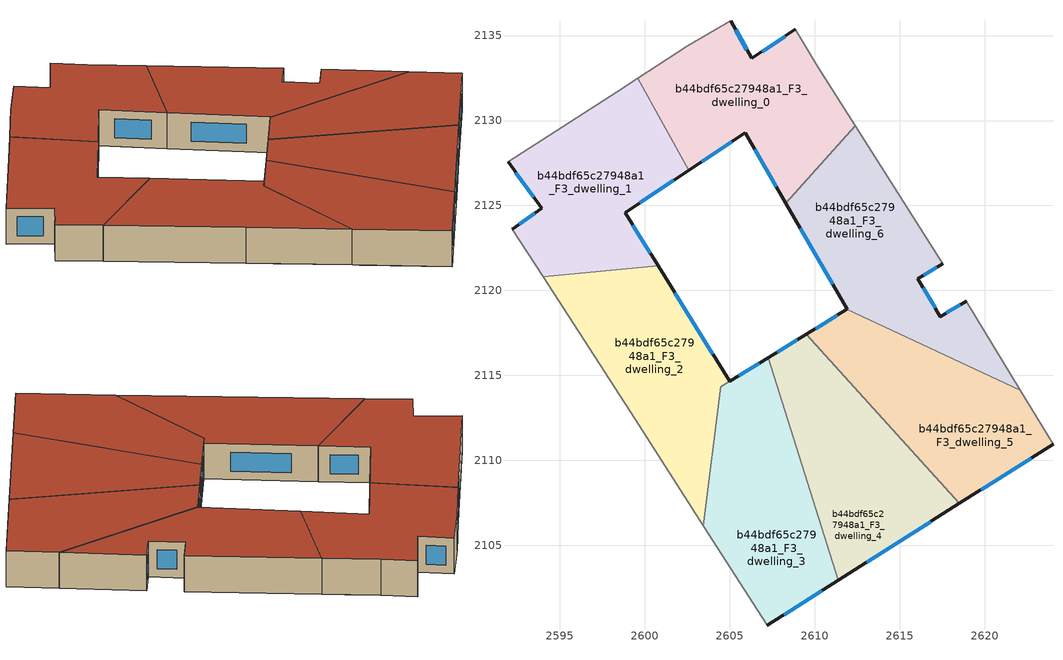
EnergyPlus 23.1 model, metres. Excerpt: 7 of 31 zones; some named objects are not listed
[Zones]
b44bdf65c27948a1_F3_dwelling_0
 floor to b44bdf65c27948a1_F2_dwelling_3 (EU_floor_Construction): 2608.86,2135.37 2610.18,2133.15 2611.53,2131.03 2606.68,2127.95 2605.91,2129.28 2602.59,2127.06 2599.61,2132.48 2602.53,2134.4 2605.07,2135.87 2606.32,2133.65 z9
 floor to b44bdf65c27948a1_F2_dwelling_2 (EU_floor_Construction): 2611.53,2131.03 2612.38,2129.69 2608.31,2125.14 2606.68,2127.95 z9
 wall outside (EU_wall_Construction): 2608.86,2135.37 2606.32,2133.65 2605.07,2135.87 / 2602.59,2127.06 2605.91,2129.28 2608.31,2125.14 z9:12
 wall adiabatic (EU_wall_Construction): 2612.38,2129.69 2610.18,2133.15 2608.86,2135.37 / 2605.07,2135.87 2602.53,2134.4 2599.61,2132.48 z9:12
 wall to b44bdf65c27948a1_F3_dwelling_6 (EU_wall_Construction): 2608.31,2125.14 2612.38,2129.69 z9:12
 wall to b44bdf65c27948a1_F3_dwelling_1 (EU_wall_Construction): 2599.61,2132.48 2602.59,2127.06 z9:12
 window (EU_Window_Construction): 2606.02,2134.17 2605.36,2135.35 / 2608.26,2134.96 2606.91,2134.05 / 2606.48,2128.31 2607.75,2126.11 / 2603.37,2127.58 2605.13,2128.76 z9.7:11.3
 roof outside (EU_roof_Construction): 2608.31,2125.14 2612.38,2129.69 2610.18,2133.15 2608.86,2135.37 2606.32,2133.65 2605.07,2135.87 2602.53,2134.4 2599.61,2132.48 2602.59,2127.06 2605.91,2129.28 z12
b44bdf65c27948a1_F3_dwelling_1
 floor to b44bdf65c27948a1_F2_dwelling_7 (EU_floor_Construction): 2598.79,2131.94 2602.09,2126.73 2598.85,2124.57 2599.61,2123.35 2595.85,2120.97 2594.04,2120.79 2592.22,2123.6 2593.94,2124.83 2591.96,2127.58 2598.4,2131.69 z9
 floor to b44bdf65c27948a1_F2_dwelling_3 (EU_floor_Construction): 2599.61,2132.48 2602.59,2127.06 2602.09,2126.73 2598.79,2131.94 z9
 floor to b44bdf65c27948a1_F2_dwelling_6 (EU_floor_Construction): 2599.61,2123.35 2600.79,2121.45 2595.85,2120.97 z9
 wall outside (EU_wall_Construction): 2600.79,2121.45 2598.85,2124.57 2602.59,2127.06 / 2591.96,2127.58 2593.94,2124.83 2592.22,2123.6 z9:12
 wall adiabatic (EU_wall_Construction): 2599.61,2132.48 2598.4,2131.69 2591.96,2127.58 / 2592.22,2123.6 2594.04,2120.79 z9:12
 wall to b44bdf65c27948a1_F3_dwelling_2 (EU_wall_Construction): 2594.04,2120.79 2600.79,2121.45 z9:12
 window (EU_Window_Construction): 2599.73,2125.16 2601.71,2126.48 / 2600.34,2122.18 2599.31,2123.84 / 2593.53,2124.54 2592.62,2123.89 / 2592.43,2126.93 2593.47,2125.47 z9.7:11.3
 roof outside (EU_roof_Construction): 2600.79,2121.45 2598.85,2124.57 2602.59,2127.06 2599.61,2132.48 2598.4,2131.69 2591.96,2127.58 2593.94,2124.83 2592.22,2123.6 2594.04,2120.79 z12
b44bdf65c27948a1_F3_dwelling_2
 floor to b44bdf65c27948a1_F2_dwelling_6 (EU_floor_Construction): 2600.79,2121.45 2605.01,2114.66 2604.48,2114.34 2604.34,2113.25 2600.49,2110.81 2599.45,2112.42 2594.48,2120.1 2595.85,2120.97 z9
 floor to b44bdf65c27948a1_F2_dwelling_7 (EU_floor_Construction): 2595.85,2120.97 2594.48,2120.1 2594.04,2120.79 z9
 floor to b44bdf65c27948a1_F2_dwelling_5 (EU_floor_Construction): 2604.34,2113.25 2603.46,2106.17 2600.49,2110.81 z9
 wall outside (EU_wall_Construction): 2605.01,2114.67 2600.79,2121.45 z9:12
 wall adiabatic (EU_wall_Construction): 2594.04,2120.79 2599.45,2112.42 2603.46,2106.17 z9:12
 wall to b44bdf65c27948a1_F3_dwelling_3 (EU_wall_Construction): 2603.46,2106.17 2604.48,2114.34 2605.01,2114.67 z9:12
 window (EU_Window_Construction): 2604.02,2116.26 2601.78,2119.86 z9.7:11.3
 roof outside (EU_roof_Construction): 2603.46,2106.17 2604.48,2114.34 2605.01,2114.67 2600.79,2121.45 2594.04,2120.79 2599.45,2112.42 z12
b44bdf65c27948a1_F3_dwelling_3
 floor to b44bdf65c27948a1_F2_dwelling_4 (EU_floor_Construction): 2609.37,2109.37 2611.39,2102.95 2607.22,2100.3 2603.71,2105.78 z9
 floor to b44bdf65c27948a1_F2_dwelling_5 (EU_floor_Construction): 2607.27,2116.05 2609.37,2109.37 2603.71,2105.78 2603.46,2106.17 2604.34,2113.25 2605.45,2113.96 2605.01,2114.66 z9
 floor to b44bdf65c27948a1_F2_dwelling_6 (EU_floor_Construction): 2605.01,2114.66 2605.45,2113.95 2604.34,2113.25 2604.48,2114.34 z9
 wall outside (EU_wall_Construction): 2607.22,2100.3 2611.39,2102.95 / 2607.27,2116.05 2605.01,2114.67 z9:12
 wall to b44bdf65c27948a1_F3_dwelling_4 (EU_wall_Construction): 2611.39,2102.95 2607.27,2116.05 z9:12
 wall adiabatic (EU_wall_Construction): 2603.46,2106.17 2607.22,2100.3 z9:12
 window (EU_Window_Construction): 2608.2,2100.92 2610.42,2102.32 / 2606.74,2115.72 2605.54,2114.99 z9.7:11.3
 roof outside (EU_roof_Construction): 2611.39,2102.95 2607.27,2116.05 2604.48,2114.34 2603.46,2106.17 2607.22,2100.3 z12
b44bdf65c27948a1_F3_dwelling_4
 floor to b44bdf65c27948a1_F2_dwelling_1 (EU_floor_Construction): 2609.5,2117.41 2614.2,2112.22 2612.14,2110.91 2608.42,2116.75 z9
 floor to b44bdf65c27948a1_F2_dwelling_4 (EU_floor_Construction): 2612.14,2110.91 2615.52,2105.57 2611.39,2102.95 2609.37,2109.37 2612.04,2111.06 z9
 floor to b44bdf65c27948a1_F2_dwelling_5 (EU_floor_Construction): 2608.42,2116.75 2612.04,2111.06 2609.37,2109.37 2607.27,2116.05 z9
 floor adiabatic (EU_floor_Construction): 2614.2,2112.22 2618.52,2107.47 2615.52,2105.57 2612.14,2110.91 z9
 wall outside (EU_wall_Construction): 2609.5,2117.41 2607.27,2116.05 / 2611.39,2102.95 2618.52,2107.47 z9:12
 wall to b44bdf65c27948a1_F3_dwelling_5 (EU_wall_Construction): 2618.52,2107.47 2609.5,2117.41 z9:12
 window (EU_Window_Construction): 2608.97,2117.09 2607.79,2116.37 / 2613.07,2104.01 2616.85,2106.41 z9.7:11.3
 roof outside (EU_roof_Construction): 2618.52,2107.47 2609.5,2117.41 2607.27,2116.05 2611.39,2102.95 z12
b44bdf65c27948a1_F3_dwelling_5
 floor adiabatic (EU_floor_Construction): 2622.1,2114.14 2624.03,2110.96 2618.52,2107.47 2614.2,2112.22 2619.29,2115.45 z9
 floor to b44bdf65c27948a1_F2_dwelling_2 (EU_floor_Construction): 2612.66,2118.53 2612.28,2118.29 2611.96,2118.86 z9
 floor to b44bdf65c27948a1_F2_dwelling_1 (EU_floor_Construction): 2619.29,2115.45 2614.2,2112.22 2609.5,2117.41 2611.91,2118.88 2611.96,2118.86 2612.28,2118.29 2612.66,2118.53 z9
 wall outside (EU_wall_Construction): 2611.91,2118.88 2609.5,2117.41 / 2618.52,2107.47 2624.03,2110.96 z9:12
 wall to b44bdf65c27948a1_F3_dwelling_6 (EU_wall_Construction): 2622.1,2114.14 2611.91,2118.88 z9:12
 wall adiabatic (EU_wall_Construction): 2624.03,2110.96 2622.1,2114.14 z9:12
 window (EU_Window_Construction): 2611.34,2118.54 2610.06,2117.76 / 2619.81,2108.29 2622.73,2110.14 z9.7:11.3
 roof outside (EU_roof_Construction): 2624.03,2110.96 2622.1,2114.14 2611.91,2118.88 2609.5,2117.41 2618.52,2107.47 z12
b44bdf65c27948a1_F3_dwelling_6
 floor to b44bdf65c27948a1_F2_dwelling_1 (EU_floor_Construction): 2618.92,2119.37 2620.74,2116.37 2619.29,2115.45 2612.66,2118.53 2616.08,2120.7 2617.4,2118.46 z9
 floor to b44bdf65c27948a1_F2_dwelling_2 (EU_floor_Construction): 2612.38,2129.69 2617.52,2121.61 2617.54,2121.58 2616.08,2120.7 2612.66,2118.53 2611.96,2118.86 2608.31,2125.14 z9
 floor adiabatic (EU_floor_Construction): 2620.74,2116.37 2622.1,2114.14 2619.29,2115.45 z9
 wall outside (EU_wall_Construction): 2618.92,2119.37 2617.4,2118.46 2616.08,2120.7 2617.54,2121.58 / 2608.31,2125.14 2611.93,2118.9 2611.91,2118.88 z9:12
 wall adiabatic (EU_wall_Construction): 2622.1,2114.14 2618.92,2119.37 / 2617.54,2121.58 2612.38,2129.69 z9:12
 window (EU_Window_Construction): 2617.09,2118.99 2616.39,2120.17 / 2618.56,2119.16 2617.76,2118.68 / 2609.16,2123.67 2611.08,2120.37 / 2616.42,2120.9 2617.19,2121.37 z9.7:11.3
 roof outside (EU_roof_Construction): 2622.1,2114.14 2618.92,2119.37 2617.4,2118.46 2616.08,2120.7 2617.54,2121.58 2612.38,2129.69 2608.31,2125.14 2611.93,2118.9 2611.91,2118.88 z12
[Building]
EU S2 Campaign: North Axis=0; Terrain=City; Solar Distribution=FullExterior
[Site:Location]
Budapest.Ferenc.Liszt.Intl.AP: Latitude=47.437; Longitude=19.256; Time Zone=1; Elevation=185
[SizingPeriod:WeatherFileDays]
AnnualSizingPeriod: Begin Month=1; Begin Day of Month=1; End Month=12; End Day of Month=31; Day of Week for Start Day=Monday; Use Weather File Daylight Saving Period=No; Use Weather File Rain and Snow Indicators=No
[MATERIAL]
EU_InternalMass_Material: Roughness=MediumRough; Thickness=0.1; Conductivity=1; Density=1800; Specific Heat=900; Thermal Absorptance=0.9; Solar Absorptance=0.7; Visible Absorptance=0.7
[MATERIAL:NOMASS] Roughness=MediumRough; Thermal Absorptance=0.9; Solar Absorptance=0.7; Visible Absorptance=0.7
Name | Thermal Resistance
EU_wall_NoMass | 0.832559
EU_roof_NoMass | 1.39638
EU_floor_NoMass | 0.872794
[WINDOWMATERIAL:SIMPLEGLAZINGSYSTEM]
EU_Window_SimpleGlazing: UFactor=2.79869; Solar Heat Gain Coefficient=0.75; Visible Transmittance=0.75
[CONSTRUCTION]
EU_wall_Construction: EU_wall_NoMass
EU_roof_Construction: EU_roof_NoMass
EU_floor_Construction: EU_floor_NoMass
EU_Window_Construction: EU_Window_SimpleGlazing
EU_InternalMass_Construction: EU_InternalMass_Material
[ZONE] Type=1; Multiplier=1; Ceiling Height=autocalculate; Floor Area=autocalculate; Part of Total Floor Area=Yes
Name | Volume
b44bdf65c27948a1_F3_dwelling_0 | 219.761
b44bdf65c27948a1_F3_dwelling_1 | 219.753
b44bdf65c27948a1_F3_dwelling_2 | 220.448
b44bdf65c27948a1_F3_dwelling_3 | 219.067
b44bdf65c27948a1_F3_dwelling_4 | 219.72
b44bdf65c27948a1_F3_dwelling_5 | 219.764
b44bdf65c27948a1_F3_dwelling_6 | 219.749
[INTERNALMASS] Construction=EU_InternalMass_Construction
Name | Zone or ZoneList | Surface Area
b44bdf65c27948a1_F3_dwelling_0_EU_InternalMass | b44bdf65c27948a1_F3_dwelling_0 | 73.2537
b44bdf65c27948a1_F3_dwelling_1_EU_InternalMass | b44bdf65c27948a1_F3_dwelling_1 | 73.2505
b44bdf65c27948a1_F3_dwelling_2_EU_InternalMass | b44bdf65c27948a1_F3_dwelling_2 | 73.4812
b44bdf65c27948a1_F3_dwelling_3_EU_InternalMass | b44bdf65c27948a1_F3_dwelling_3 | 73.0281
b44bdf65c27948a1_F3_dwelling_4_EU_InternalMass | b44bdf65c27948a1_F3_dwelling_4 | 73.2402
b44bdf65c27948a1_F3_dwelling_5_EU_InternalMass | b44bdf65c27948a1_F3_dwelling_5 | 73.2547
b44bdf65c27948a1_F3_dwelling_6_EU_InternalMass | b44bdf65c27948a1_F3_dwelling_6 | 73.2494
[OTHEREQUIPMENT] Fuel Type=Electricity; Design Level Calculation Method=Watts/Area; Power per Zone Floor Area=1; Fraction Latent=0; Fraction Radiant=0; Fraction Lost=0; Carbon Dioxide Generation Rate=0; EndUse Subcategory=EU_Step8_InternalGains
Name | Zone or ZoneList or Space or SpaceList | Schedule
EU_Step8_InternalGain_b44bdf65c27948a1_F3_dwelling_0_f000 | b44bdf65c27948a1_F3_dwelling_0 | EU_Step8_GainSchedule_b44bdf65c27948a1_F3_dwelling_0_f000
EU_Step8_InternalGain_b44bdf65c27948a1_F3_dwelling_1_f000 | b44bdf65c27948a1_F3_dwelling_1 | EU_Step8_GainSchedule_b44bdf65c27948a1_F3_dwelling_1_f000
EU_Step8_InternalGain_b44bdf65c27948a1_F3_dwelling_2_f000 | b44bdf65c27948a1_F3_dwelling_2 | EU_Step8_GainSchedule_b44bdf65c27948a1_F3_dwelling_2_f000
EU_Step8_InternalGain_b44bdf65c27948a1_F3_dwelling_3_f000 | b44bdf65c27948a1_F3_dwelling_3 | EU_Step8_GainSchedule_b44bdf65c27948a1_F3_dwelling_3_f000
EU_Step8_InternalGain_b44bdf65c27948a1_F3_dwelling_4_f000 | b44bdf65c27948a1_F3_dwelling_4 | EU_Step8_GainSchedule_b44bdf65c27948a1_F3_dwelling_4_f000
EU_Step8_InternalGain_b44bdf65c27948a1_F3_dwelling_5_f000 | b44bdf65c27948a1_F3_dwelling_5 | EU_Step8_GainSchedule_b44bdf65c27948a1_F3_dwelling_5_f000
EU_Step8_InternalGain_b44bdf65c27948a1_F3_dwelling_6_f000 | b44bdf65c27948a1_F3_dwelling_6 | EU_Step8_GainSchedule_b44bdf65c27948a1_F3_dwelling_6_f000
[ZONEVENTILATION:DESIGNFLOWRATE] Schedule=EU_AlwaysOn; Design Flow Rate Calculation Method=AirChanges/Hour; Air Changes per Hour=0.475469; Ventilation Type=Natural; Fan Pressure Rise=0; Fan Total Efficiency=1; Constant Term Coefficient=1; Temperature Term Coefficient=0; Velocity Term Coefficient=0; Velocity Squared Term Coefficient=0; Minimum Indoor Temperature=-100; Maximum Indoor Temperature=100; Delta Temperature=-100; Minimum Outdoor Temperature=-100; Maximum Outdoor Temperature=100; Maximum Wind Speed=40
Name | Zone or ZoneList or Space or SpaceList
EU_ConstantAir_b44bdf65c27948a1_F3_dwelling_0 | b44bdf65c27948a1_F3_dwelling_0
EU_ConstantAir_b44bdf65c27948a1_F3_dwelling_1 | b44bdf65c27948a1_F3_dwelling_1
EU_ConstantAir_b44bdf65c27948a1_F3_dwelling_2 | b44bdf65c27948a1_F3_dwelling_2
EU_ConstantAir_b44bdf65c27948a1_F3_dwelling_3 | b44bdf65c27948a1_F3_dwelling_3
EU_ConstantAir_b44bdf65c27948a1_F3_dwelling_4 | b44bdf65c27948a1_F3_dwelling_4
EU_ConstantAir_b44bdf65c27948a1_F3_dwelling_5 | b44bdf65c27948a1_F3_dwelling_5
EU_ConstantAir_b44bdf65c27948a1_F3_dwelling_6 | b44bdf65c27948a1_F3_dwelling_6
[HVACTEMPLATE:ZONE:IDEALLOADSAIRSYSTEM] System Availability Schedule=EU_AlwaysOn; Maximum Heating Supply Air Temperature=50; Minimum Cooling Supply Air Temperature=13; Maximum Heating Supply Air Humidity Ratio=0.0156; Minimum Cooling Supply Air Humidity Ratio=0.0077; Heating Limit=NoLimit; Cooling Limit=NoLimit; Heating Availability Schedule=EU_AlwaysOn; Cooling Availability Schedule=EU_CoolingOff; Dehumidification Control Type=ConstantSensibleHeatRatio; Cooling Sensible Heat Ratio=0.7; Dehumidification Setpoint=60; Humidification Control Type=None; Humidification Setpoint=30; Outdoor Air Method=None; Outdoor Air Flow Rate per Person=0.00944; Outdoor Air Flow Rate per Zone Floor Area=0; Outdoor Air Flow Rate per Zone=0; Demand Controlled Ventilation Type=None; Outdoor Air Economizer Type=NoEconomizer; Heat Recovery Type=None; Sensible Heat Recovery Effectiveness=0.7; Latent Heat Recovery Effectiveness=0.65
Name | Template Thermostat
b44bdf65c27948a1_F3_dwelling_0 | EU_HeatOnly_b44bdf65c27948a1_F3_dwelling_0
b44bdf65c27948a1_F3_dwelling_1 | EU_HeatOnly_b44bdf65c27948a1_F3_dwelling_1
b44bdf65c27948a1_F3_dwelling_2 | EU_HeatOnly_b44bdf65c27948a1_F3_dwelling_2
b44bdf65c27948a1_F3_dwelling_3 | EU_HeatOnly_b44bdf65c27948a1_F3_dwelling_3
b44bdf65c27948a1_F3_dwelling_4 | EU_HeatOnly_b44bdf65c27948a1_F3_dwelling_4
b44bdf65c27948a1_F3_dwelling_5 | EU_HeatOnly_b44bdf65c27948a1_F3_dwelling_5
b44bdf65c27948a1_F3_dwelling_6 | EU_HeatOnly_b44bdf65c27948a1_F3_dwelling_6
[SIZING:ZONE] Zone Cooling Design Supply Air Temperature Input Method=SupplyAirTemperature; Zone Cooling Design Supply Air Temperature=13; Zone Heating Design Supply Air Temperature Input Method=SupplyAirTemperature; Zone Heating Design Supply Air Temperature=50; Zone Cooling Design Supply Air Humidity Ratio=0.008; Zone Heating Design Supply Air Humidity Ratio=0.008; Cooling Design Air Flow Method=DesignDay; Cooling Design Air Flow Rate=0; Cooling Minimum Air Flow per Zone Floor Area=0.000762; Cooling Minimum Air Flow=0; Cooling Minimum Air Flow Fraction=0.2; Heating Design Air Flow Method=DesignDay; Heating Design Air Flow Rate=0; Heating Maximum Air Flow per Zone Floor Area=0.002032; Heating Maximum Air Flow=0.141576; Heating Maximum Air Flow Fraction=0.3; Account for Dedicated Outdoor Air System=No; Dedicated Outdoor Air System Control Strategy=NeutralSupplyAir; Dedicated Outdoor Air Low Setpoint Temperature for Design=autosize; Dedicated Outdoor Air High Setpoint Temperature for Design=autosize; Zone Load Sizing Method=Sensible Load Only No Latent Load; Zone Latent Cooling Design Supply Air Humidity Ratio Input Method=HumidityRatioDifference; Zone Cooling Design Supply Air Humidity Ratio Difference=0.005; Zone Latent Heating Design Supply Air Humidity Ratio Input Method=HumidityRatioDifference; Zone Humidification Design Supply Air Humidity Ratio Difference=0.005
b44bdf65c27948a1_F3_dwelling_0; b44bdf65c27948a1_F3_dwelling_1; b44bdf65c27948a1_F3_dwelling_2; b44bdf65c27948a1_F3_dwelling_3; b44bdf65c27948a1_F3_dwelling_4; b44bdf65c27948a1_F3_dwelling_5; b44bdf65c27948a1_F3_dwelling_6
[SCHEDULE:CONSTANT]
Name | Hourly Value
EU_AlwaysOn | 1
EU_CoolingOff | 0
[SCHEDULE:FILE] Column Number=1; Rows to Skip at Top=0; Number of Hours of Data=8760; Column Separator=Comma; Interpolate to Timestep=No; Minutes per Item=60; Adjust Schedule for Daylight Savings=Yes
Name | File
EU_Step8_GainSchedule_b44bdf65c27948a1_F3_dwelling_0_f000 | ../../schedules/b44bdf65c27948a1/b44bdf65c27948a1_F3_dwelling_0_f000_gain.csv
EU_Step8_GainSchedule_b44bdf65c27948a1_F3_dwelling_1_f000 | ../../schedules/b44bdf65c27948a1/b44bdf65c27948a1_F3_dwelling_1_f000_gain.csv
EU_Step8_GainSchedule_b44bdf65c27948a1_F3_dwelling_2_f000 | ../../schedules/b44bdf65c27948a1/b44bdf65c27948a1_F3_dwelling_2_f000_gain.csv
EU_Step8_GainSchedule_b44bdf65c27948a1_F3_dwelling_3_f000 | ../../schedules/b44bdf65c27948a1/b44bdf65c27948a1_F3_dwelling_3_f000_gain.csv
EU_Step8_GainSchedule_b44bdf65c27948a1_F3_dwelling_4_f000 | ../../schedules/b44bdf65c27948a1/b44bdf65c27948a1_F3_dwelling_4_f000_gain.csv
EU_Step8_GainSchedule_b44bdf65c27948a1_F3_dwelling_5_f000 | ../../schedules/b44bdf65c27948a1/b44bdf65c27948a1_F3_dwelling_5_f000_gain.csv
EU_Step8_GainSchedule_b44bdf65c27948a1_F3_dwelling_6_f000 | ../../schedules/b44bdf65c27948a1/b44bdf65c27948a1_F3_dwelling_6_f000_gain.csv
